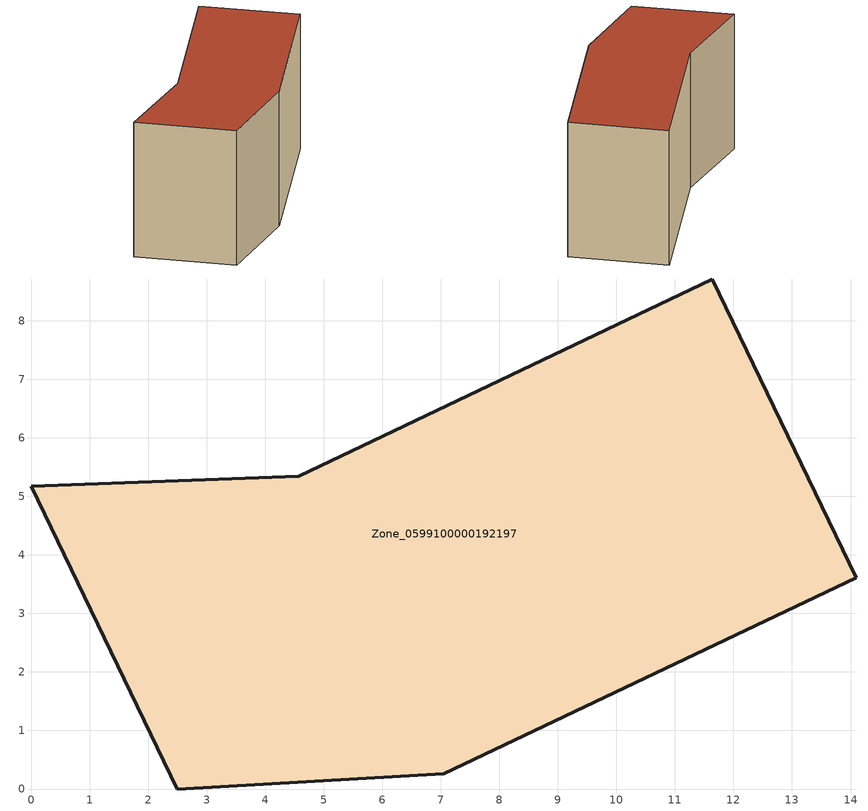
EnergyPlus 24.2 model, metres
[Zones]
Zone_0599100000192197
 floor ground (C_G): 11.64,8.71 14.1,3.61 7.05,0.26 2.49,0 0,5.17 4.57,5.34 z2.43
 wall outside (C_F): 4.57,5.34 0,5.17 2.49,0 7.05,0.26 14.1,3.61 11.64,8.71 4.57,5.34 z2.43:11.33
 roof outside (C_R): 14.1,3.61 11.64,8.71 4.57,5.34 0,5.17 2.49,0 7.05,0.26 z11.33
[BUILDING]
Pand.0599100000192197: North Axis=0; Terrain=City; Loads Convergence Tolerance Value=0.04; Temperature Convergence Tolerance Value=0.4; Solar Distribution=FullExterior; Maximum Number of Warmup Days=25; Minimum Number of Warmup Days=1
[Site:Location]
Rotterdam.The.Hague.AP_ZH_NLD Design_Conditions: Latitude=51.96; Longitude=4.45; Time Zone=1; Elevation=-4.5
[SITE:GROUNDTEMPERATURE:BUILDINGSURFACE]
18, 18, 18, 18, 18, 18, 18, 18, 18, 18, 18, 18
[MATERIAL] Thermal Absorptance=0.9; Solar Absorptance=0.7; Visible Absorptance=0.7
Name | Roughness | Thickness | Conductivity | Density | Specific Heat
G.TI.1946 | MediumSmooth | 0.15 | 1 | 540 | 1210
F.TI.1946 | Rough | 0.3 | 0.857143 | 1920 | 840
R.TI.1946 | MediumRough | 0.2 | 0.1 | 1500 | 1000
[CONSTRUCTION]
C_G: G.TI.1946
C_F: F.TI.1946
C_R: R.TI.1946
[ZONE]
Zone_0599100000192197: Type=1; Multiplier=1; Ceiling Height=Autocalculate; Volume=Autocalculate; Floor Area=autocalculate; Part of Total Floor Area=Yes
[ZONEINFILTRATION:DESIGNFLOWRATE]
Infil_Zone_0599100000192197: Zone or ZoneList or Space or SpaceList=Zone_0599100000192197; Schedule=AlwaysOn; Design Flow Rate Calculation Method=Flow/Area; Flow Rate per Floor Area=0.003; Constant Term Coefficient=1; Temperature Term Coefficient=0; Velocity Term Coefficient=0; Velocity Squared Term Coefficient=0
[HVACTEMPLATE:ZONE:IDEALLOADSAIRSYSTEM]
Zone_0599100000192197: Maximum Heating Supply Air Temperature=50; Minimum Cooling Supply Air Temperature=13; Maximum Heating Supply Air Humidity Ratio=0.0156; Minimum Cooling Supply Air Humidity Ratio=0.0077; Heating Limit=NoLimit; Cooling Limit=NoLimit; Dehumidification Control Type=ConstantSensibleHeatRatio; Cooling Sensible Heat Ratio=0.7; Dehumidification Setpoint=60; Humidification Control Type=None; Humidification Setpoint=30; Outdoor Air Method=None; Outdoor Air Flow Rate per Person=0.00944; Outdoor Air Flow Rate per Zone Floor Area=0; Outdoor Air Flow Rate per Zone=0; Demand Controlled Ventilation Type=None; Outdoor Air Economizer Type=NoEconomizer; Heat Recovery Type=None; Sensible Heat Recovery Effectiveness=0.7; Latent Heat Recovery Effectiveness=0.65
[ZONECONTROL:THERMOSTAT]
ThermostatControl_Zone_0599100000192197: Zone or ZoneList=Zone_0599100000192197; Control Type Schedule=DualSetpointControlType; Control 1=Thermostat_Zone_0599100000192197; Temperature Difference Between Cutout And Setpoint=0
[THERMOSTATSETPOINT:DUALSETPOINT]
Thermostat_Zone_0599100000192197: Heating Setpoint Temperature Schedule=HeatingSetpoint_Zone_0599100000192197; Cooling Setpoint Temperature Schedule=CoolingSetpoint_Zone_0599100000192197
[SCHEDULE:COMPACT]
HeatingSetpoint_Zone_0599100000192197: Through: 12/31, For: AllDays, Until: 24:00, 21
CoolingSetpoint_Zone_0599100000192197: Through: 12/31, For: AllDays, Until: 24:00, 24
DualSetpointControlType: Through: 12/31, For: AllDays, Until: 24:00, 4
AlwaysOn: Through: 12/31, For: AllDays, Until: 24:00, 1
